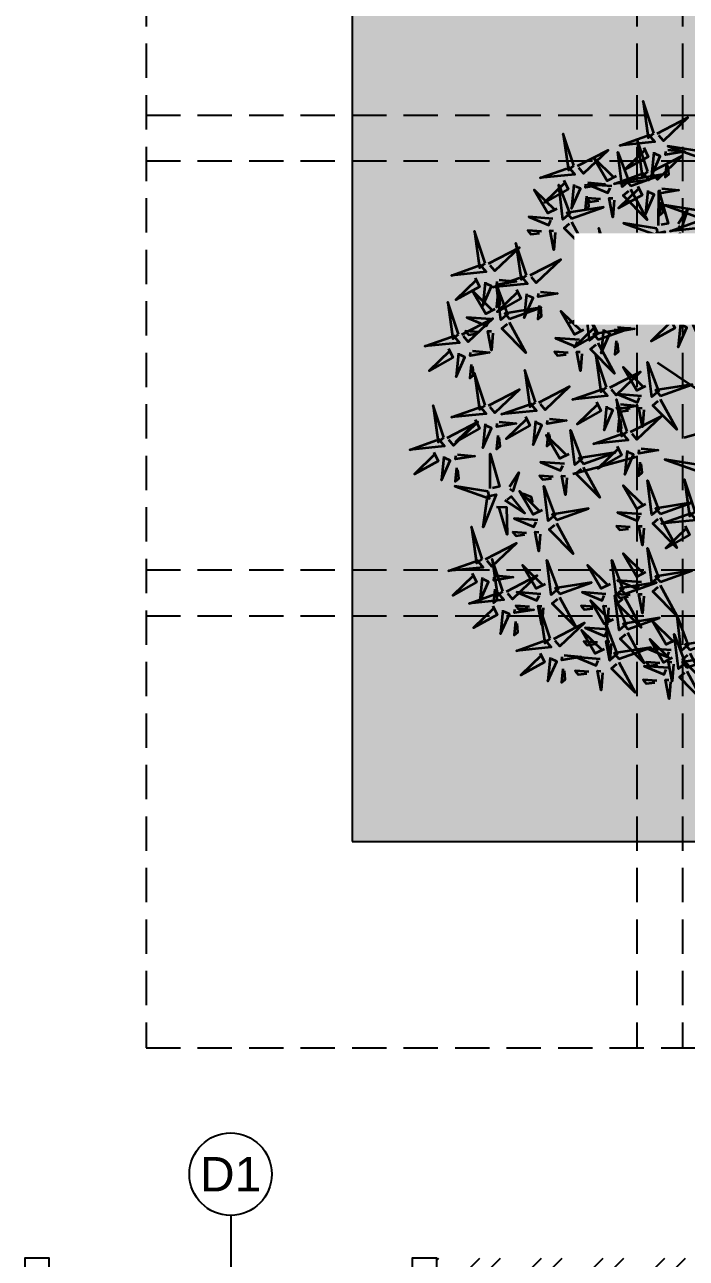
# Model space of a CAD drawing. Header units: millimetres. Extents: x -620 to 116137, y -21481 to 17762.
# Drawn here: x 3345 to 4790, y 4745 to 7439 of the extents above; entities that cross this region are included whole.
import ezdxf
from ezdxf.enums import TextEntityAlignment as Align

# ---------------------------------------------------------------- set-up
doc = ezdxf.new("R2010")
doc.units = ezdxf.units.MM
doc.header["$LTSCALE"] = 150
doc.linetypes.add('1625_East Villa$0$DASHED', pattern=[0.75, 0.5, -0.25])
for name, color, linetype in [('1625_East Villa$0$ad-Door', 11, 'Continuous'), ('1625_East Villa$0$ad-Elevation 10', 8, 'Continuous'), ('1625_East Villa$0$ad-Furniture', 8, 'Continuous'), ('1625_East Villa$0$ad-Text main', 7, 'Continuous'), ('1625_East Villa$0$ad-Text Main_Door&window Label', 7, 'Continuous'), ('1625_East Villa$0$ad-Wall', 240, 'Continuous'), ('1625_East Villa$0$ad-Wall hatch', 8, 'Continuous')]:
    doc.layers.add(name, color=color, linetype=linetype)
doc.layers.add('1625_East Villa$0$ad-Landscape', color=7, linetype='Continuous', lineweight=35, true_color=0x007f00)
doc.layers.add('1625_East Villa$0$ad-Landscape 2', color=7, linetype='Continuous', lineweight=35, true_color=0x264c00)
doc.styles.add('1625_East Villa$0$New Text Style', font='arial.ttf', dxfattribs={"height": 100})
doc.styles.add('1625_East Villa$0$Standard', font='calibril.ttf')

# ---------------------------------------------------------------- blocks, each defined once
blk = doc.blocks.new('1625_East Villa$0$bamboo')
at = {"layer": '1625_East Villa$0$ad-Landscape'}
for points in [[(-834.972834317945, 1007.791981179267), (-876.1540931989148, 987.1193507527969), (-939.2333419905044, 1094.813893469985), (-843.4492386425845, 1000.507340366954)], [(-854.3271684418141, 961.7215522723309), (-964.5914898058109, 969.990596363321), (-872.4807398281846, 931.4016970051489), (-862.8035727664537, 954.4369114590809)], [(-1165.971637510695, 756.5261511215976), (-1215.342076634523, 904.1352312741838), (-1191.809314719838, 735.2217560745776), (-1165.971637510695, 756.5261511215976)], [(-906.3863571230322, 902.2631337512285), (-969.39454075924, 906.9883018024302), (-954.8432575874031, 890.0564361494035), (-914.862761447177, 894.9784929361231)], [(-1150.248829635791, 755.0044042104892), (-1008.342256244738, 828.5552786495537), (-1121.807834412873, 720.5115564959124), (-1143.138580829342, 746.3811922827772)], [(-974.8342758482031, 701.9829654218629), (-1024.204714972031, 849.5920455735213), (-1000.671953057856, 680.6785703739151), (-974.8342758482031, 701.9829654218629)], [(-1190.307004455011, 750.9464330179635), (-1161.86600923349, 716.4535853043235), (-1322.098708512698, 700.2217005407474), (-1198.919563524425, 743.8449680032209)], [(-1212.039053386077, 689.5694721518121), (-1192.210617233999, 647.9751594224981), (-1301.169264610391, 587.1054681017995), (-1204.92880458149, 680.9462602241001)], [(-999.1696427934512, 696.4032473173029), (-970.7286475714936, 661.9103996027261), (-1130.961346850701, 645.67851483915), (-1007.782201862428, 689.3017823025584)], [(-1121.679036577203, 544.1744560645893), (-1162.860295456805, 523.5018256362528), (-1225.939544249777, 631.1963683543727), (-1130.15544089998, 536.8898152504116)], [(-1166.372940025263, 669.2795544704459), (-1176.88911187413, 559.2068158583716), (-1136.429634539381, 650.5113837011195), (-1159.262691219337, 660.6563425427339)], [(-1059.871615677577, 523.6987143727056), (-1093.777232973342, 494.5601511169261), (-1113.273697408353, 654.4284715447575), (-1067.147257263277, 532.1646471992171)], [(-1101.979398260359, 678.9172437656671), (-1023.365358885378, 671.308509200815), (-1112.094267594628, 656.0911018028892), (-1110.591957330704, 671.8157787481323)], [(-1020.901691724983, 635.026286452081), (-1001.073255572468, 593.4319737199694), (-1110.031902948394, 532.562282402072), (-1013.791442919028, 626.4030745215732)], [(-1288.845769839798, 429.2667120750993), (-1338.216208963626, 576.8757922258264), (-1314.68344704945, 407.9623170262239), (-1288.845769839798, 429.2667120750993)], [(-1107.988639317453, 616.0185359865445), (-1113.997880372655, 553.119828207422), (-1096.772762234294, 567.3227582396976), (-1100.878390511003, 607.3953240588344)], [(-975.2355783632665, 614.7363687707111), (-985.7517502107366, 504.6636301558465), (-945.2922728773847, 595.9681980013866), (-968.1253295573406, 606.1131568420678)], [(-910.842036598362, 624.3740580631456), (-832.2279972224205, 616.7653235020116), (-920.9569059321511, 601.5479161040894), (-919.454595668707, 617.2725930484048)], [(-1053.796736830816, 499.4822079073674), (-907.2252726955048, 551.8528743507377), (-1075.623661587015, 524.8800063841045), (-1053.796736830816, 499.4822079073674)], [(-916.8512776544958, 561.4753502858839), (-922.8605187111243, 498.5766425067595), (-905.6354005727626, 512.7795725399665), (-909.7410288499668, 552.8521383581683)], [(-1273.12296196539, 427.7449651630632), (-1131.216388574336, 501.2958396012), (-1244.681966742472, 393.2521174484864), (-1266.0127131599, 419.1217532334886)], [(-1141.03337070113, 498.1040271567217), (-1251.297692064167, 506.3730712467841), (-1159.18694208606, 467.7841718886048), (-1149.509775023878, 490.8193863434753)], [(-1054.997499568359, 483.7316342657468), (-978.5677303448028, 343.3546522548422), (-1088.903116864152, 454.59307101183), (-1063.473903893027, 476.4469934524986)], [(-1313.181136785512, 423.6869939705393), (-1284.740141563088, 389.1941462559626), (-1444.97284084183, 372.9622614914588), (-1321.79369585446, 416.5855289557949)], [(-1193.092559380893, 438.6456086356229), (-1256.100743018062, 443.370776686821), (-1241.549459847141, 426.4389110328666), (-1201.56896370367, 431.3609678233079)], [(-1130.08437574422, 433.9204405834935), (-1136.088189435657, 355.1675723837689), (-1153.112063239299, 443.5676654232666), (-1137.36001732992, 442.3863734109327)], [(-1334.913185716578, 362.3100331053174), (-1315.084749563102, 320.7157203732058), (-1424.043396939989, 259.8460290553085), (-1327.802936910623, 353.6868211748078)], [(-1289.247072355327, 342.0201154230199), (-1299.763244203292, 231.9473768109456), (-1259.303766868543, 323.2519446527622), (-1282.136823549372, 333.3969034943766)], [(-1224.853530590393, 351.6578047182411), (-1146.239491214481, 344.0490701552517), (-1234.968399923731, 328.8316627573258), (-1233.466089660302, 344.5563397016413)], [(-1230.862771646556, 288.759096938189), (-1236.872012702719, 225.860389159996), (-1219.646894564357, 240.0633191932029), (-1223.752522841562, 280.1358850104734)], [(-1165.971637510695, 102.0072730258144), (-1215.342076634523, 249.6163531774691), (-1191.809314719852, 80.70287797693163), (-1165.971637510695, 102.0072730258144)], [(-933.876178482984, 115.6431303611025), (-983.2466176073067, 263.2522105108965), (-959.7138556916907, 94.33873531222707), (-933.876178482984, 115.6431303611025)], [(-1150.248829635791, 100.4855261137709), (-1008.342256244738, 174.03640055098), (-1121.807834412873, 65.9926783992014), (-1143.138580829342, 91.86231418512762)], [(-1357.109158936859, -47.98658916446948), (-1406.479598062084, 99.6224909871853), (-1382.946836146526, -69.29098421241724), (-1357.109158936859, -47.98658916446948)], [(-1190.307004455011, 96.42755492218203), (-1161.86600923349, 61.9347072085402), (-1322.098708512698, 45.70282244216651), (-1198.919563524425, 89.32608990557492)], [(-958.2115454273153, 110.0634122556112), (-929.7705502058088, 75.57056454196572), (-1090.003249485017, 59.33867977746195), (-966.8241044976457, 102.9619472408704)], [(-1341.386351062451, -49.50833607651111), (-1199.479777671397, 24.04253836162388), (-1312.94535584093, -84.00118379108244), (-1334.276102257398, -58.13154800701523)], [(-1212.039053386077, 35.0505940541625), (-1192.210617233999, -6.543718674220145), (-1301.169264610391, -67.41340999584645), (-1204.928804581505, 26.42738212645418)], [(-1166.372940025263, 14.76067637372762), (-1176.88911187413, -95.31206223833942), (-1136.429634539381, -4.00749439559695), (-1159.262691219337, 6.137464446019294)], [(-1101.979398260359, 24.3983656689561), (-1023.365358885378, 16.78963110409677), (-1112.094267594628, 1.572223706170917), (-1110.591957330704, 17.29690065048635)], [(-979.9435943588614, 48.68645139038927), (-960.1151582072489, 7.092138659209013), (-1069.073805582681, -53.77755265962332), (-972.8333455543034, 40.06323946081102)], [(-934.2774809966504, 28.39653370809174), (-944.7936528469145, -81.67620490397894), (-904.334175511729, 9.628362938761711), (-927.1672321930237, 19.77332178037614)], [(-869.8839392335794, 38.03422300331476), (-791.2698998581618, 30.42548844125486), (-879.9988085674122, 15.20808104239404), (-878.4964983020909, 30.93275798670948)], [(-548.2290404313244, 43.31455825828562), (-554.2382814874873, -19.58414952083695), (-537.0131633476994, -5.381219488564966), (-541.1187916262716, 34.69134632964051)], [(-1381.444525883067, -53.56630726717049), (-1353.003530660149, -88.05915498174727), (-1513.236229938891, -104.291039746251), (-1390.057084952481, -60.66777228470528)], [(-1107.988639317453, -38.50034211017191), (-1113.997880372655, -101.399049890224), (-1096.772762234294, -87.19611985701704), (-1100.878390511003, -47.1235540397447)], [(-780.3620910877071, -123.9802793664858), (-821.5433499677747, -144.6529097938874), (-884.6225987598009, -36.95836707763374), (-788.8384954114445, -131.2649201797285)], [(-875.8931802902371, -24.8644847758078), (-881.9024213459052, -87.76319255400085), (-864.6773032066412, -73.56026252172524), (-868.7829314837873, -33.48769670445108)], [(-718.5546701894782, -144.4560210574418), (-752.4602874843113, -173.59458431229), (-771.9567519198172, -13.72626388631761), (-725.8303117742762, -135.990088231858)], [(-556.7106139063835, -87.67171589005375), (-536.8821777538105, -129.266028620299), (-645.8408251297369, -190.1357199400609), (-549.6003650999337, -96.29492781776207)], [(-1403.176574814133, -114.943268134255), (-1383.348138662055, -156.537580863569), (-1492.306786038447, -217.407272184264), (-1396.066326008644, -123.566480061967)], [(-1357.510461452388, -135.2331858156213), (-1368.02663330175, -245.3059244295546), (-1327.567155965604, -154.0013565849513), (-1350.40021264783, -143.8563977451995)], [(-1293.116919687454, -125.5954965222627), (-1214.502880312939, -133.2042310833913), (-1303.231789022189, -148.4216384822466), (-1301.729478757363, -132.6969615370035)], [(-1143.679134286911, -283.1814347328618), (-1143.023910996941, -123.3478419398889), (-1099.929574431822, -273.9823714550548), (-1132.741744323634, -280.8816689131781)], [(-799.7164252116345, -170.0507082752883), (-909.9807465751655, -161.7816641842928), (-817.8699965975247, -200.3705635406077), (-808.1928295353136, -177.3353490876034)], [(-712.4797913418006, -168.6725275246426), (-565.9083272069693, -116.3018610803374), (-734.3067160979554, -143.274729045108), (-712.4797913418006, -168.6725275246426)], [(-1299.126160744578, -188.4942043004557), (-1305.135401800711, -251.3929120795765), (-1287.910283661447, -237.1899820463714), (-1292.015911938623, -197.1174162281641)], [(-1053.883089821305, -275.7071864139252), (-1010.680763788958, -209.5889661265501), (-1038.351850342937, -295.2551770722457), (-1051.586165064014, -286.6310646524616)], [(-851.7756138923578, -229.5091267963835), (-914.7837975285656, -224.783958745189), (-900.2325143581256, -241.7158243963495), (-860.2520182156004, -236.7937676086985)], [(-788.7674302551895, -234.2342948466539), (-794.7712439466268, -312.9871630473062), (-811.7951177498035, -224.5870700078085), (-796.0430718408898, -225.7683620201424)], [(-713.6805540807254, -184.4231011644006), (-637.2507848548412, -324.8000831752943), (-747.5861713755585, -213.5616644192487), (-722.156958403968, -191.7077419785783)], [(-1152.319599494775, -296.4050787882879), (-1305.990292808012, -271.682643248696), (-1145.428825222887, -329.1767135020327), (-1152.319599494775, -296.4050787882879)], [(-841.4288025167771, -403.5364170707762), (-875.3344198125415, -432.674980326552), (-894.8308842475526, -272.806659899652), (-848.704444103394, -395.0704842451923)], [(-1158.663139943485, -320.5526010850408), (-1114.913580089342, -311.3535378081688), (-1174.849602712318, -460.8382032196932), (-1156.366215186194, -331.4764793217164)], [(-1075.210635926574, -337.225875064727), (-982.5704328794673, -397.5946619948336), (-1044.695390792549, -319.4026993671432), (-1064.273245962308, -334.9261092450433)], [(-903.2362234164029, -383.0606753798202), (-944.4174822959758, -403.7333058072218), (-1007.496731088962, -296.0387630891018), (-911.7126277391799, -390.3453161930629)], [(-1000.94583093698, -310.2036360902712), (-948.0085720531351, -344.7000857666098), (-952.6024215686775, -322.8523292886057), (-990.0084409741685, -307.9038702705875)], [(-1114.366346266121, -368.2726948168092), (-1068.319861655124, -369.9975097794086), (-1064.928469252773, -494.7597020361536), (-1103.428956303251, -365.9729289971256)], [(-835.3539236700162, -427.7529235370439), (-688.7824595347047, -375.3822570946031), (-857.1808484261564, -402.3551250603014), (-835.3539236700162, -427.7529235370439)], [(-922.5905575398356, -429.1311042867601), (-1032.854878903367, -420.8620601966977), (-940.7441289252602, -459.4509595548698), (-931.0669618630782, -436.4157451000028)], [(-836.5546864084608, -443.5034971786627), (-760.124917183537, -583.8804791886323), (-870.4603037032939, -472.6420604325831), (-845.0310907321691, -450.7881379909777)], [(-1179.624443140812, -607.0548719810286), (-1228.994882265106, -459.4457918293738), (-1205.462120349956, -628.3592670299113), (-1179.624443140812, -607.0548719810286)], [(-974.6497462200932, -488.5895228087902), (-1037.657929857261, -483.8643547566608), (-1023.106646686327, -500.7962204096839), (-983.1261505428556, -495.8741636229679)], [(-911.641562584322, -493.3146908599883), (-917.6453762747988, -572.0675590597057), (-934.6692500784702, -483.6674660211429), (-918.9172041686252, -484.8487580344063)], [(-1163.901635265909, -608.5766188939997), (-1021.995061874855, -535.0257444540002), (-1135.460640044388, -643.0694666076415), (-1156.791386460885, -617.1998308235743)], [(-1203.959810086511, -612.6345900837296), (-1175.518814863608, -647.1274377983063), (-1335.751514142816, -663.3593225637414), (-1212.57236915594, -619.7360551031306)], [(-1084.055602545821, -757.0487341722474), (-1133.426041669649, -609.4396540215239), (-1109.893279755488, -778.3531292201951), (-1084.055602545821, -757.0487341722474)], [(-827.7761566503905, -744.4317134534904), (-861.6817739442631, -773.5702767102011), (-881.1782383816317, -613.7019562842324), (-835.0517982365564, -735.9657806288415)], [(-527.4171487614221, -744.4317134534867), (-561.3227660562698, -773.5702767102011), (-580.8192304926633, -613.7019562842288), (-534.6927903476171, -735.9657806297728)], [(-425.392499729991, -669.4127048505434), (-466.5737586109608, -690.0853352779486), (-529.6530074034818, -582.3907925598287), (-433.8689040536701, -676.6973456637897)], [(-1225.691859017592, -674.0115509508141), (-1205.863422865485, -715.605863681063), (-1314.822070241891, -776.4755550008231), (-1218.581610212103, -682.6347628803887)], [(-889.583577549085, -723.9559717625343), (-930.7648364295892, -744.6286021908709), (-993.844085222081, -636.9340594718233), (-898.0599818727642, -731.2406125757843)], [(-589.2245696596801, -723.9559717625325), (-630.4058285406791, -744.6286021908672), (-693.4850773331418, -636.934059472751), (-597.7009739842906, -731.2406125757807)], [(-357.5101999840699, -714.1049530077689), (-210.9387358482927, -661.73428656533), (-379.3371247416071, -688.7071545291637), (-357.5101999840699, -714.1049530077689)], [(-1180.025745656327, -694.3014686331153), (-1190.541917504714, -804.374207247045), (-1150.082440169499, -713.0696394033694), (-1172.915496850852, -702.9246805636176)], [(-1115.632203891873, -684.6637793397495), (-1037.018164515961, -692.2725139008799), (-1125.747073225211, -707.489921299737), (-1124.24476295989, -691.7652443544903)], [(-1068.332794670918, -758.5704810842835), (-926.4262212798785, -685.019606645219), (-1039.891799448029, -793.063328797929), (-1061.222545865923, -767.1936930129268)], [(-821.7012778040953, -768.6482199216225), (-675.1298136669211, -716.2775534782522), (-843.5282025602355, -743.2504214411565), (-821.7012778040953, -768.6482199216225)], [(-444.7468338538602, -715.4831337574797), (-555.0111552188173, -707.2140896674209), (-462.9004052397504, -745.8029890246617), (-453.2232381766662, -722.7677745707297)], [(-521.342269915127, -768.6482199216189), (-374.7708057789132, -716.2775534782486), (-543.1691946713254, -743.2504214411529), (-521.342269915127, -768.6482199216189)], [(-358.7109627230093, -729.8555266493895), (-282.281193498522, -870.2325086593592), (-392.6165800178424, -758.994089902375), (-367.1873670471541, -737.1401674617046)], [(-1108.390969491535, -762.6284522768074), (-1079.949974268646, -797.1212999913841), (-1240.182673548319, -813.3531847549602), (-1117.003528560483, -769.7299172924795)], [(-1121.641444948036, -747.5624871170148), (-1127.650686003733, -810.4611948952079), (-1110.425567864411, -796.25826486386), (-1114.531196142081, -756.1856990456581)], [(-908.9379116729542, -770.0264006694779), (-1019.202233037446, -761.7573565784842), (-927.0914830593392, -800.3462559366599), (-917.4143159957603, -777.3110414827206)], [(-822.9020405416377, -784.3987935623118), (-746.4722713171213, -924.7757755722814), (-856.8076578364708, -813.5373568143659), (-831.3784448657825, -791.6834343746268)], [(-608.578903784015, -770.0264006704056), (-718.8432251480117, -761.7573565784842), (-626.7324751699052, -800.3462559366544), (-617.055308108218, -777.3110414827206)], [(-513.7645028955012, -908.0614329772015), (-547.670120189432, -937.1999962329828), (-567.1665846258402, -777.3316758051478), (-521.0401444807358, -899.5955001497605)], [(-496.8060225345835, -774.9415522785821), (-559.8142061708495, -770.2163842273803), (-545.2629230003513, -787.1482498794758), (-505.2824268587865, -782.2261930936893)], [(-522.5430326522037, -784.39879356231), (-446.1132634281821, -924.7757755722796), (-556.448649947517, -813.5373568143659), (-531.0194369768724, -791.6834343746232)], [(-433.7978388988122, -779.6667203297802), (-439.8016525897838, -858.4195885304325), (-456.8255263934552, -770.0194954909348), (-441.0734804836102, -771.2007875051295)], [(-1130.123018422601, -824.0054131420293), (-1110.294582270522, -865.5997258732095), (-1219.253229646012, -926.4694171929696), (-1123.012769616646, -832.6286250716075)], [(-1084.456905060884, -844.2953308233991), (-1094.973076908354, -954.3680694373288), (-1054.513599575002, -863.0635015936532), (-1077.346656255395, -852.9185427529701)], [(-1020.063363296416, -834.6576415309682), (-941.4493239200383, -842.2663760920987), (-1030.178232629783, -857.4837834900245), (-1028.67592236583, -841.7591065457054)], [(-960.9971003532119, -829.484819190573), (-1024.005283989478, -824.7596511393749), (-1009.45400081898, -841.691516792398), (-969.4735046778806, -836.769460005682)], [(-897.9889167174406, -834.2099872436374), (-903.9927304088778, -912.9628554442897), (-921.0166042120836, -824.5627624029294), (-905.264558302224, -825.7440544180554)], [(-865.612789385923, -975.2217206079513), (-914.9832285093144, -827.6126404553615), (-891.4504665946588, -996.526115655899), (-865.612789385923, -975.2217206079513)], [(-660.6380924643017, -829.4848191905749), (-723.6462761010043, -824.7596511393749), (-709.0949929296039, -841.691516792398), (-669.1144967879809, -836.769460005682)], [(-575.5719237932644, -887.5856912862455), (-616.7531826742925, -908.2583217136525), (-679.8324314649217, -800.5637789955363), (-584.0483281174675, -894.8703320994937)], [(-597.6299088285305, -834.2099872436338), (-603.6337225199677, -912.9628554442861), (-620.6575963231735, -824.5627624029257), (-604.9055504132702, -825.7440544180536)], [(-1026.072604352114, -897.5563493082263), (-1032.081845408742, -960.4550570873507), (-1014.856727270395, -946.2521270541438), (-1018.962355547585, -906.1795612368696)], [(-849.8899815105542, -976.7434675209224), (-707.9834081199806, -903.192593080923), (-821.448986288131, -1011.236315234564), (-842.7797327050648, -985.366679450497)], [(-507.6896240478382, -932.2779394434729), (-361.1181599120318, -879.9072729991713), (-529.5165488039784, -906.8801409658008), (-507.6896240478382, -932.2779394434729)], [(-288.8657215354033, -983.0363677767982), (-330.0469804140739, -1003.708998204205), (-393.1262292084284, -896.014455487013), (-297.3421258586459, -990.3210085891151)], [(-227.0583006366796, -1003.512109467756), (-260.9639179310761, -1032.650672721673), (-280.4603823670186, -872.7823522957005), (-234.3339422209829, -995.0461766412445)], [(-616.530021158047, -1023.943777353499), (-657.7112800385512, -1044.616407782767), (-720.7905288301408, -936.9218650637195), (-625.0064254817262, -1031.228418167677)], [(-594.9262579176575, -933.6561201931872), (-705.1905792811885, -925.3870761021972), (-613.0798293035477, -963.9759754603674), (-603.4026622409001, -940.9407610064336)], [(-554.7226002598181, -1044.419519045383), (-588.6282175546512, -1073.558082299303), (-608.1246819900989, -913.6897618751937), (-561.9982418450527, -1035.953586220736)], [(-508.8903867867484, -948.0285130850934), (-432.4606175608642, -1088.405495095063), (-542.7960040806793, -977.1670763380789), (-517.3667911104858, -955.3131538974085)], [(-240.7109465030662, -1085.326928623948), (-274.6165637988306, -1114.465491877865), (-294.1130282338418, -954.5971714528223), (-247.986588088781, -1076.860995797437)], [(-889.9481563302543, -980.8014387115836), (-861.5071611078456, -1015.294286426157), (-1021.739860387956, -1031.526171189729), (-898.5607153996825, -987.9029037272558)], [(-646.9854465983808, -993.114538714286), (-709.993630234123, -988.3893706621602), (-695.4423470641486, -1005.321236317046), (-655.46185092206, -1000.399179528464)], [(-583.9772629612125, -997.8397067654842), (-589.9810766526498, -1076.592574965201), (-607.0049504558265, -988.1924819266387), (-591.2529045464471, -989.3737739389726)], [(-548.6477214125625, -1068.636025512586), (-402.076257277251, -1016.265359069217), (-570.4746461678005, -1043.238227033049), (-548.6477214125625, -1068.636025512586)], [(-308.2200556593016, -1029.106796684671), (-418.4843770237349, -1020.837752592746), (-326.3736270447262, -1059.426651950922), (-316.6964599825442, -1036.391437496985)], [(-302.5183674022264, -1064.851186933924), (-343.6996262818575, -1085.523817360398), (-406.7788750747859, -977.8292746432053), (-310.9947717259492, -1072.135827746239)], [(-220.9834217894822, -1027.728615934026), (-74.41195765417069, -975.3579494897258), (-242.8103465465829, -1002.330817454491), (-220.9834217894822, -1027.728615934026)], [(-911.680205262237, -1042.178399577733), (-891.8517691097222, -1083.772712308913), (-1000.810416485619, -1144.642403627746), (-904.5699564558454, -1050.801611508239)], [(-866.0140919000696, -1062.468317260031), (-876.5302637475543, -1172.541055873968), (-836.070786414668, -1081.236488028426), (-858.9038430945948, -1071.09152919054)], [(-801.6205501356162, -1052.830627967604), (-723.0065107592236, -1060.439362527803), (-811.7354194693908, -1075.656769925728), (-810.2331092050299, -1059.932092981409)], [(-635.8843552819162, -1070.01420626137), (-746.148676644516, -1061.745162171308), (-654.0379266678065, -1100.334061527619), (-644.3607596056536, -1077.298847075548)], [(-234.6360676558688, -1109.543435090218), (-88.0646035214886, -1057.172768646848), (-256.4629924129695, -1084.145636610683), (-234.6360676558688, -1109.543435090218)], [(-222.1841845274903, -1043.479189573782), (-145.7544153034687, -1183.856171586547), (-256.0898018218577, -1072.617752829563), (-230.6605888521299, -1050.763830388893)], [(-807.6297911908187, -1115.72933574393), (-813.6390322479419, -1178.628043523055), (-796.4139141095802, -1164.425113490783), (-800.5195423867262, -1124.352547672574)], [(-687.9435439621739, -1129.472624781542), (-750.9517275984399, -1124.747456731275), (-736.4004444279708, -1141.679322383367), (-696.4199482858821, -1136.757265596651)], [(-624.9353603254713, -1134.197792834595), (-630.9391740169085, -1212.950661035247), (-647.9630478196486, -1124.550567994822), (-632.2110019102693, -1125.731860009018)], [(-549.8484841505851, -1084.386599153277), (-473.4187149251811, -1224.763581163246), (-583.7541014454328, -1113.525162405331), (-558.324888474308, -1091.671239965588)], [(-321.8727015261393, -1110.921615840862), (-432.1370228901505, -1102.652571748938), (-340.0262729115493, -1141.241471108046), (-330.3491058493819, -1118.206256653175)], [(-360.2792443395592, -1088.565215204835), (-423.2874279767275, -1083.840047154572), (-408.7361448053271, -1100.771912805732), (-368.7556486637041, -1095.849856018085)], [(-297.2710607032932, -1093.290383256037), (-303.2748743947304, -1172.043251456689), (-320.2987481979362, -1083.643158418123), (-304.5467022885277, -1084.824450429525)], [(-235.8368303938478, -1125.294008729972), (-159.4070611698262, -1265.670990743671), (-269.7424476896413, -1154.432571985755), (-244.3132347180508, -1132.578649546016)], [(-373.9318902063824, -1170.380034361029), (-436.9400738435506, -1165.654866310764), (-422.3887906717137, -1182.586731961925), (-382.408294529625, -1177.664675174277)], [(-310.9237065697089, -1175.105202412229), (-316.9275202597491, -1253.858070612881), (-333.9513940648176, -1165.457977575246), (-318.1993481558748, -1166.639269586649)]]:
    blk.add_lwpolyline(points, dxfattribs=at)
at = {"layer": '1625_East Villa$0$ad-Landscape 2'}
for p, q in [((-12.39704014593735, 39.52829828858739), (-247.1047330726578, 564.1775304768271)), ((-23.57359695012565, 61.85379753169036), (-370.0468579418666, 296.2715395726336)), ((-57.1032673692971, 6.040049425329926), (-247.1047330726578, -49.77369867916605)), ((-470.6358691970818, -139.0756956487858), (-761.2263461598195, -217.2149429963902))]:
    blk.add_line(p, q, dxfattribs=at)
for points in [[(-387.7690657004423, 1356.501843518581), (-437.1395048233389, 1504.110923671169), (-413.6067429091636, 1335.197448471565), (-387.7690657004423, 1356.501843518581)], [(-372.0462578251027, 1354.980096606543), (-230.1396844340488, 1428.530971046541), (-343.6052626021847, 1320.487248891968), (-364.9360090191185, 1346.356884676035)], [(-756.3914626883052, 1206.507900116037), (-805.7619018116675, 1354.11698026862), (-782.229139897041, 1185.20350506809), (-756.3914626883052, 1206.507900116037)], [(-412.1044326447591, 1350.922125415884), (-383.6634374228015, 1316.429277701309), (-543.896136702504, 1300.197392937733), (-420.7169917141728, 1343.820660399277)], [(-415.074517197907, 1179.236347872768), (-464.4449563217349, 1326.845428024426), (-440.9121944056824, 1157.93195282482), (-415.074517197907, 1179.236347872768)], [(-740.6686548129364, 1204.986153203994), (-598.7620814223483, 1278.537027641205), (-712.2276595905132, 1170.493305489425), (-733.558406007447, 1196.362941275351)], [(-500.1118570286781, 1137.310182889927), (-534.0174743235111, 1108.171619636943), (-553.5139387585223, 1268.039940061051), (-507.3874986134178, 1145.776115715511)], [(-433.836481575825, 1289.545164548799), (-414.0080454233103, 1247.950851818552), (-522.9666927997023, 1187.081160498787), (-426.7262327708158, 1280.921952619221)], [(-388.1703682150401, 1269.255246867429), (-398.6865400629758, 1159.1825082535), (-358.2270627291582, 1250.487076098103), (-381.060119409085, 1260.632034938786)], [(-323.7768264492042, 1278.892936160795), (-245.1627870741941, 1271.284201599665), (-333.891695783459, 1256.066794200804), (-332.3893855200149, 1271.791471146051)], [(-169.3268603896431, 1271.713154629811), (-322.9975537033461, 1296.435590168465), (-162.4360861177556, 1238.94151991513), (-169.3268603896431, 1271.713154629811)], [(-780.726829632622, 1200.928182013333), (-752.2858344106935, 1166.43533429783), (-912.5185336903378, 1150.203449534254), (-789.3393887020502, 1193.826716995798)], [(-561.9192779264267, 1157.785924581818), (-603.1005368069746, 1137.113294153482), (-666.179785599903, 1244.807836873457), (-570.3956822510518, 1150.50128376764)], [(-399.3517093225091, 1177.714600959796), (-257.4451359319501, 1251.265475397933), (-370.9107141005807, 1143.221753245227), (-392.2414605165541, 1169.091389031153)], [(-329.7860675062693, 1215.99422838353), (-335.7953085629269, 1153.095520603476), (-318.5701904240705, 1167.298450636685), (-322.6758187012747, 1207.371016454887)], [(-802.4588785641827, 1139.551221146248), (-782.6304424116097, 1097.956908416003), (-891.5890897880017, 1037.087217096243), (-795.3486297582276, 1130.92800921854)], [(-439.4098841417435, 1173.656629769135), (-410.9688889202371, 1139.163782054564), (-571.2015881994448, 1122.931897290055), (-448.022443212074, 1166.5551647516)], [(-494.0369781809859, 1113.093676422726), (-347.4655140461109, 1165.464342866097), (-515.8639029380574, 1138.491474903192), (-494.0369781809859, 1113.093676422726)], [(-773.1654134192213, 987.3162394892424), (-807.0710307145491, 958.1776762325353), (-826.5674951509573, 1118.045996658508), (-780.4410550058528, 995.782172313895)], [(-756.7927652019716, 1119.261303463951), (-767.3089370499365, 1009.188564850949), (-726.8494597170502, 1100.493132694624), (-749.6825163969479, 1110.638091535307)], [(-692.3992234379984, 1128.898992760107), (-613.7851840629883, 1121.290258196188), (-702.5140927722387, 1106.072850799188), (-701.0117825074121, 1121.797527743503)], [(-581.2736120512418, 1111.71549567581), (-691.5379334152385, 1119.984539764937), (-599.4271834366664, 1081.395640407693), (-589.7500163744844, 1104.430854859769)], [(-461.1419330732897, 1112.279668901121), (-441.3134969207167, 1070.685356171805), (-550.2721442980401, 1009.815664852042), (-454.0316842673346, 1103.656456973407)], [(-495.2377409199253, 1097.34310278297), (-418.8079716949433, 956.9661207730005), (-529.1433582147583, 1068.204539529987), (-503.7141452431679, 1090.058461970657)], [(-415.4758197120391, 1091.989751219753), (-425.9919915608771, 981.917012607686), (-385.5325142261281, 1073.221580449497), (-408.3655709069862, 1083.36653929111)], [(-365.4765624771826, 930.4057261822782), (-364.8213391862519, 1090.239318975255), (-321.727002622094, 939.6047894591502), (-354.5391725129448, 932.7054920019618)], [(-351.0822779480077, 1101.627440515909), (-272.4682385725901, 1094.018705951985), (-361.19714728088, 1078.801298553131), (-359.6948370174214, 1094.525975499309)], [(-698.4084644932009, 1066.000284980051), (-704.4177055512264, 1003.101577201858), (-687.1925874119624, 1017.304507234134), (-691.2982156895741, 1057.377073050477)], [(-633.3328007314994, 1052.257077152844), (-696.340984368202, 1056.982245205905), (-681.7897011972673, 1040.05037955288), (-641.809205054742, 1044.972436339602)], [(-570.3246170943312, 1047.531909100715), (-576.3284307857684, 968.7790409000627), (-593.3523045889742, 1057.179133941427), (-577.6002586805262, 1055.997841929091)], [(-357.0915190041706, 1038.728732735854), (-363.1007600608282, 975.8300249576641), (-345.8756419210404, 990.0329549899361), (-349.9812701982155, 1030.105520806279)], [(-767.0905345734209, 963.0997330211103), (-620.5190704376437, 1015.470399464484), (-788.9174593286589, 988.497531500645), (-767.0905345734209, 963.0997330211103)], [(-182.9795062560297, 998.9969012811816), (-336.650199570664, 1023.71933682077), (-176.0887319845788, 966.2252665665073), (-182.9795062560297, 998.9969012811816)], [(-275.6805180106167, 937.8799744993503), (-232.4781919778034, 1003.998194787655), (-260.149278532248, 918.3319838419593), (-273.3835932537622, 926.9560962626747)], [(-768.2912973113998, 947.349159380421), (-691.8615280859813, 806.9721773704514), (-802.1969146062329, 918.2105961274356), (-776.7677016351081, 940.064518568106)], [(-592.5592329944484, 770.1620084559581), (-641.9296721182764, 917.7710886094792), (-618.3969102031406, 748.8576134089453), (-592.5592329944484, 770.1620084559581)], [(-374.1170276840858, 917.1820821259207), (-527.7877209964208, 941.904517665509), (-367.2262534126348, 884.4104474112428), (-374.1170276840858, 917.1820821259207)], [(-180.0089736171067, 955.4836433324999), (-151.5679783946835, 920.9907956188581), (-311.8006776743277, 904.7589108543507), (-188.6215326865204, 948.3821783158965)], [(-843.3781734863296, 897.537965699099), (-849.3819871777669, 818.7850974984467), (-866.4058609809435, 907.1851905388758), (-850.6538150715642, 906.0038985246829)], [(-380.4605681327812, 893.0345598291642), (-336.7110082786239, 902.2336231060362), (-396.6470309020951, 752.7489576954431), (-378.1636433755048, 882.1106815924904)], [(-297.0080641158856, 876.3612858504112), (-204.3678610697389, 815.9924989203028), (-266.4928189818602, 894.1844615470654), (-286.0706741521135, 878.6610516700948)], [(-201.7410225486092, 894.1066824654154), (-181.9125863960944, 852.5123697370345), (-290.871233772923, 791.64267841541), (-194.6307737436146, 885.4834705386365)], [(-576.8364251190796, 768.6402615439183), (-434.9298517284624, 842.1911359839196), (-548.395429897093, 734.1474138293452), (-569.7261763130955, 760.0170496134124)], [(-336.1637744549371, 845.3144660955331), (-290.1172898444347, 843.5896511366627), (-286.7258974425204, 718.8274588771219), (-325.2263844925619, 847.6142319170795)], [(-959.1114679737948, 700.4612185088954), (-817.204894582741, 774.0120929488912), (-930.6704727499746, 665.9683707952499), (-952.0012191683054, 691.8380065793172)], [(-616.8945999382995, 764.5822903532589), (-588.4536047167785, 730.089442638684), (-748.6863039959862, 713.8575578751042), (-625.5071590086154, 757.4808253366537)], [(-261.5604298016697, 680.5325421309135), (-302.7416886826977, 659.8599117044414), (-365.8209374742291, 767.5544544206969), (-270.0368341258727, 673.2479013186003)], [(-199.7530089030042, 660.0568004399593), (-233.6586261987395, 630.918237186972), (-253.1550906342454, 790.786557612013), (-207.028650489141, 668.5227332664708)], [(-638.626648869802, 703.2053294861726), (-618.7982127172872, 661.6110167559273), (-727.7568600945815, 600.7413254361636), (-631.5164000647928, 694.5821175566016)], [(-619.8646844913892, 538.3532458981535), (-669.2351236147515, 685.962326050736), (-645.7023617000959, 517.0488508502058), (-619.8646844913892, 538.3532458981535)], [(-528.5669937445637, 692.5531010981686), (-449.9529543691315, 684.9443665361105), (-538.6818630783528, 669.7269591381846), (-537.1795528144576, 685.4516360834277)], [(-264.8950931359723, 565.6248793536834), (-314.2655322598002, 713.2339595053418), (-290.7327703442425, 544.3204843048043), (-264.8950931359723, 565.6248793536834)], [(-592.9605355085514, 682.9154118048064), (-603.4767073574185, 572.842673190873), (-563.0172300226695, 664.14724103548), (-585.8502867026255, 674.2921998752317)], [(-534.5762348007411, 629.6543933218381), (-540.5854758573696, 566.7556855417824), (-523.3603577175818, 580.9586155740581), (-527.4659859942913, 621.0311813922672)], [(-280.9147639260627, 634.4621132230423), (-391.179085289099, 642.7311573159022), (-299.068335311953, 604.1422579567916), (-289.3911682497419, 627.1774724107272)], [(-249.1722852606035, 564.1031324407122), (-107.2657118695497, 637.6540068816448), (-220.731290038646, 529.6102847261391), (-242.0620364546776, 555.4799205120707)], [(-604.1418766164861, 536.8314989861137), (-462.2353032249666, 610.3823734261168), (-575.7008813945577, 502.3386512715406), (-597.0316278105311, 528.2082870556078)], [(-332.9739526067569, 575.0036947038061), (-395.9821362425282, 579.7288627531416), (-381.4308530725539, 562.7969971029142), (-341.4503569304652, 567.7190538896284)], [(-269.9657689695887, 570.2785266516767), (-275.9695826610259, 491.5256584519575), (-292.9934564642317, 579.9257514905221), (-277.2414105548523, 578.7444594781882)], [(-712.0987019887834, 448.7237795740366), (-753.279960868851, 428.0511491466314), (-816.3592096608772, 535.7456918628923), (-720.5751063124917, 441.4391387607939)], [(-644.2000514357351, 532.7735277954562), (-615.7590562133119, 498.2806800808794), (-775.9917554929852, 482.0487953172997), (-652.8126105056144, 525.6720627779196)], [(-650.2912810905545, 428.2480378821565), (-684.1968983853876, 399.1094746282324), (-703.6933628208644, 558.9777950542048), (-657.566922675338, 436.7139707086608)], [(-289.2304600798234, 560.0451612491197), (-260.7894648578949, 525.5523135345466), (-421.0221641370881, 509.3204287709705), (-297.8430191501975, 552.9436962343789)], [(-665.9321003672667, 471.396566928368), (-646.1036642146937, 429.802254199054), (-755.0623115920171, 368.932562878359), (-658.8218515627086, 462.7733550006524)], [(-644.2164022419602, 404.0315314158834), (-497.6449381080456, 456.4021978601886), (-666.0433269990608, 429.4293298963457), (-644.2164022419602, 404.0315314158834)], [(-555.8724452419847, 460.744338540364), (-477.258405866567, 453.1356039783041), (-565.9873145758174, 437.91819658038), (-564.4850043113984, 453.6428735256231)], [(-310.9625090113841, 498.6682003848291), (-291.1340728588111, 457.0738876536525), (-400.0927202361636, 396.2041963348202), (-303.8522602067969, 490.0449884552545)], [(-265.2963956501044, 478.3782827006689), (-275.8125674994371, 368.3055440895296), (-235.3530901637569, 459.6101119304112), (-258.1861468441493, 469.755070772957)], [(-731.4530361131765, 402.6533506652358), (-841.7173574762128, 410.9223947552964), (-749.6066074986011, 372.333495400846), (-739.9294404368557, 395.3687098538503)], [(-620.2659870060161, 451.1066492460704), (-630.7821588553197, 341.0339106330703), (-590.3226815196685, 432.3384784776754), (-613.1557382009632, 442.4834373174272)], [(-783.5122247934341, 343.1949321441352), (-846.5204084292054, 347.9201001962647), (-831.969125259202, 330.9882345451042), (-791.9886291166767, 335.9102913318202)], [(-720.5040411562659, 338.4697640938684), (-726.5078548477031, 259.7168958941475), (-743.5317286509089, 348.1169889327139), (-727.7796827424027, 346.9356969194523)], [(-645.4171649818018, 388.2809577761291), (-568.9873957563832, 247.9039757642931), (-679.3227822766348, 359.1423945212773), (-653.8935693050444, 380.9963169619496)], [(-561.8816862986423, 397.8456307631022), (-567.8909273543104, 334.9469229839779), (-550.6658092145808, 349.1498530162535), (-554.7714374921925, 389.2224188325981)], [(-606.212038624566, 183.8221733933387), (-655.582477748394, 331.4312535468507), (-632.0497158332437, 162.5177783463187), (-606.212038624566, 183.8221733933387)], [(-363.5850788317621, 169.1676418688203), (-397.4906961256347, 140.0290786121077), (-416.9871605625231, 299.8973990399427), (-370.8607204178988, 177.6335746943987)], [(-590.4892307491973, 182.3004264812953), (-448.5826573586091, 255.8513009212948), (-562.0482355276763, 147.8075787667258), (-583.3789819446101, 173.677214550793)], [(-425.392499729991, 189.6433835588432), (-466.5737586109608, 168.9707531314398), (-529.6530074034818, 276.6652958495597), (-433.8689040536701, 182.3587427455968)], [(-918.1533706076152, 114.1213834490645), (-776.2467972170416, 187.6722578871995), (-889.7123753861524, 79.62853573448956), (-911.0431218021258, 105.4981715194917)], [(-630.5474055688828, 178.2424552906341), (-602.1064103468962, 143.7496075760628), (-762.3391096265841, 127.5177228124849), (-639.1599646392278, 171.1409902740343)], [(-357.5101999840699, 144.9511354016176), (-210.9387358482927, 197.3218018459193), (-379.3371247416071, 170.3489338792897), (-357.5101999840699, 144.9511354016176)], [(-652.2794545013458, 116.8654944235495), (-632.4510183487728, 75.2711816942392), (-741.4096657242626, 14.40149037353694), (-645.1692056953907, 108.2422824949062)], [(-510.6431980296038, -20.71503692026454), (-560.0136371534318, 126.8940432323179), (-536.4808752387762, -42.0194319682123), (-510.6431980296038, -20.71503692026454)], [(-444.7468338538602, 143.5729546519033), (-555.0111552188173, 151.8419987419657), (-462.9004052397504, 113.2530993847213), (-453.2232381766662, 136.2883138386587)], [(-358.7109627230093, 129.2005617599989), (-282.281193498522, -11.17642024997076), (-392.6165800178424, 100.0619985070134), (-367.1873670471541, 121.9159209476857)], [(-606.6133411400951, 96.57557674125201), (-617.1295129880018, -13.49716187175), (-576.6700356532529, 77.80740597286058), (-599.5030923341401, 87.9523648116774)], [(-496.8060225345835, 84.1145361308063), (-559.8142061708495, 88.8397041820026), (-545.2629230003513, 71.90783852804816), (-505.2824268587865, 76.82989531663043)], [(-542.2197993751615, 106.2132660355455), (-463.6057599992491, 98.6045314734838), (-552.3346687084704, 83.38712407648927), (-550.8323584436148, 99.11180102080834)], [(-433.7978388988122, 79.38936807960636), (-439.8016525897838, 0.636499878955874), (-456.8255263929896, 89.03659291845361), (-441.0734804836102, 87.8553009051866)], [(-494.920390154206, -22.23678383230799), (-353.0138167640835, 51.31409060769147), (-466.4793949313171, -56.72963154781246), (-487.8101413496479, -30.8599957628121)], [(-534.9785649748228, -26.29475502296918), (-506.5375697519339, -60.78760273754233), (-666.7702690321021, -77.01948750298106), (-543.5911240437708, -33.39622004050398)], [(-511.0445005441725, -107.9616335714163), (-521.5606723921373, -218.0343721853533), (-481.1011950587854, -126.7298043407463), (-503.9342517386831, -116.5848455019259)], [(-446.6509587797045, -98.32394427898907), (-368.0369194033265, -105.9326788401177), (-456.7658281135373, -121.1500862380453), (-455.2635178491182, -105.4254092927986)], [(-452.6601998354017, -161.2226520553158), (-458.6694408920303, -224.1213598344439), (-441.4443227536831, -209.9184298021682), (-445.5499510308728, -169.8458639858254)], [(-182.9795062560443, -173.6827688421999), (-336.650199570664, -148.9603333035448), (-176.0887319845788, -206.4544035578092), (-182.9795062560443, -173.6827688421999)], [(-425.392499729991, -355.7890419233536), (-466.5737586109608, -376.4616723516883), (-529.6530074034818, -268.7671296345034), (-433.8689040536701, -363.0736827393957)], [(-363.5850788317621, -376.2647836171054), (-397.4906961256347, -405.4033468700909), (-416.9871605625376, -245.5350264441186), (-370.8607204178988, -367.7988507896625)], [(-196.6317040370486, -388.8818855453246), (-246.0021431608766, -241.2728053936698), (-222.4693812443875, -410.1862805932724), (-196.6317040370486, -388.8818855453246)], [(-444.7468338538602, -401.8594708312266), (-555.0111552188173, -393.5904267430233), (-462.9004052397504, -432.1793260984086), (-453.2232381766662, -409.1441116454043)], [(-357.5101999840699, -400.4812900824436), (-210.9387358482927, -348.1106236390715), (-379.3371247416071, -375.0834916029089), (-357.5101999840699, -400.4812900824436)], [(-220.9670709808997, -394.461603648957), (-192.5260757594369, -428.9544513635301), (-352.7587750381499, -445.1863361280375), (-229.5796300512739, -401.5630686646291)], [(-358.7109627230093, -416.2318637231292), (-282.281193498522, -556.6088457331007), (-392.6165800178424, -445.3704269761183), (-367.1873670471541, -423.5165045354479)], [(-496.8060225345835, -461.3178893541844), (-559.8142061708495, -456.5927213011273), (-545.2629230003513, -473.5245869541504), (-505.2824268587865, -468.6025301665013)], [(-433.7978388983465, -466.0430574044549), (-439.8016525897838, -544.7959256051072), (-456.8255263929896, -456.3958325646745), (-441.0734804836102, -457.5771245779433)], [(-242.6991199124313, -455.8385645151102), (-222.8706837599166, -497.4328772462868), (-331.8293311372399, -558.3025685651191), (-235.5888711078733, -464.4617764456143)], [(-363.5850788317621, -689.8884465405681), (-397.4906961256347, -719.0270097972789), (-416.9871605625376, -559.1586893703752), (-370.8607204178988, -681.4225137149879)]]:
    blk.add_lwpolyline(points, dxfattribs=at)
blk = doc.blocks.new('1625_East Villa$0$zw$DAD3')
at = {"transparency": 33554610}
h = blk.add_hatch(dxfattribs=at)
h.set_pattern_fill('DOTS', color=35, scale=20, angle=359.9999999999999)
h.set_pattern_definition([(359.9999999999999, (-800139.5178755333, 271344.3968787026), (15.875, 31.75), [0, -31.75])])
h.paths.add_polyline_path([(450.0000000000036, -2529.999999999884), (2915.000000000004, -2529.999999999884), (2915, -449.9999999998836), (450, -450.0000000000009)])
at = {"layer": '1625_East Villa$0$ad-Elevation 10', "linetype": '1625_East Villa$0$DASHED'}
blk.add_lwpolyline([(3.637978807091713e-12, -2979.999999999884), (3365.000000000004, -2979.999999999884), (3365, 1.155058271251619e-10), (0, 0)], close=True, dxfattribs=at)
for points in [[(1071.666666666744, 0), (1071.666666666748, -2979.999999999884)], [(1171.666666666744, 9.094947017729282e-13), (1171.666666666748, -2979.999999999884)], [(3.637978807091713e-12, -943.3333333332557), (3365.000000000004, -943.3333333332557)], [(3.637978807091713e-12, -1043.333333333256), (3365.000000000004, -1043.333333333256)], [(4.092726157978177e-12, -1936.666666666628), (3365.000000000004, -1936.666666666628)], [(3.637978807091713e-12, -2036.666666666628), (3365.000000000004, -2036.666666666628)]]:
    blk.add_lwpolyline(points, dxfattribs=at)
at = {"layer": '1625_East Villa$0$ad-Elevation 10'}
blk.add_lwpolyline([(450.0000000000036, -2529.999999999884), (2915.000000000004, -2529.999999999884), (2915, -449.9999999998836), (450, -450.0000000000009)], close=True, dxfattribs=at)
at = {"layer": '1625_East Villa$0$ad-Landscape', "linetype": 'Continuous', "xscale": 0.473259546584505, "yscale": 0.473259546584505, "zscale": 0.473259546584505, "rotation": 359.9999999999999}
blk.add_blockref('1625_East Villa$0$bamboo', (1292.602011355109, -1624.940132098272), dxfattribs=at)
at = {"layer": '1625_East Villa$0$ad-Text main', "insert": (1759.102161246821, -1302.068109833519), "char_height": 100, "width": 1547.842466457078, "attachment_point": 5, "style": '1625_East Villa$0$Standard', "bg_fill": 2}
blk.add_mtext("13'-9'' x 12'-10''", dxfattribs=at)
blk = doc.blocks.new('1625_East Villa$0$zw$D46D')
at = {"layer": '1625_East Villa$0$ad-Furniture'}
blk.add_blockref('1625_East Villa$0$zw$DAD3', (3610.000000000007, 8184.999999999876), dxfattribs=at)
blk = doc.blocks.new('*U139')
for p, q in [((-25.0000059036538, -127.7631730592529), (-24.99999398551881, -94.44736553418443)), ((-8.342096242122352, -111.1052752888481), (-41.65790377091616, -111.105263179792)), ((-811.333775140965, -760.8067151066492), (-796.4258028745401, -775.7146981410949)), ((-746.162054163356, -825.9784360842635), (-761.0700371978029, -811.0704638178373))]:
    blk.add_line(p, q)
for points in [[(-1150, -100), (-1150, -50), (-1128.571428571428, -50), (-1128.571428571428, -35.71428571428623), (-1128.571428571428, 0), (-1200, 0), (-1200, -100)], [(-50, -100), (0, -100), (0, 0), (-71.42857142857247, 0), (-71.42857142857247, -35.71428571428623), (-71.42857142857247, -50), (-50, -50)], [(-50.00000000011278, -100.0000000027585), (-130.8122035642893, -180.812203566935), (-166.1675426236129, -145.4568645076063), (-85.35533905943635, -64.64466094342983)], [(-130.8122035642893, -180.812203566935), (-747.0052557418055, -797.0052557444294), (-782.3605948011367, -761.6499166851032), (-166.1675426236129, -145.4568645076063)], [(-827.817459305989, -877.817459308604), (-747.0052557418055, -797.0052557444294), (-782.3605948011367, -761.6499166851032), (-863.1727983653119, -842.4621202492759)]]:
    blk.add_lwpolyline(points, close=True)
for points in [[(-808.2047238463524, -787.4936105936038), (-835.6888529133947, -760.009461750475), (-772.8679412700866, -697.1885952554543), (-765.015332826828, -705.0412091736616), (-822.0226463976767, -773.6756780686178)], [(-772.8489496503098, -822.8493847896464), (-745.3648008071856, -850.3335138566944), (-682.5439343121577, -787.5126022133832), (-690.3965482303697, -779.6599937701251), (-759.0310171253283, -836.6673073409712)]]:
    blk.add_lwpolyline(points)
blk.add_circle((-25, -111.1052691737841), 11.10526917378428)
at = {"color": 8, "linetype": '1625_East Villa$0$DASHED', "lineweight": 0}
blk.add_arc((-93.11765437414579, -153.1176543741731), 1047.406045721659, 178.1880779257219, 271.8119220740191, dxfattribs=at)
at = {"layer": '1625_East Villa$0$ad-Text Main_Door&window Label'}
blk.add_line((-600, 125), (-600, -229.9999999999999), dxfattribs=at)
blk.add_circle((-600.2822622975887, 244.9996680328548), 120, dxfattribs=at)
at = {"layer": '1625_East Villa$0$ad-Text Main_Door&window Label', "style": '1625_East Villa$0$New Text Style'}
blk.add_attdef('D1', text='', height=100, dxfattribs=at).set_placement((-585.4118666632094, 244.5903910887893), align=Align.MIDDLE_CENTER)
blk = doc.blocks.new('1625_East Villa$0$zw$42B5')
at = {"layer": '1625_East Villa$0$ad-Wall hatch', "transparency": 33554610}
h = blk.add_hatch(dxfattribs=at)
h.set_pattern_fill('ANSI32', color=256, scale=10)
h.set_pattern_definition([(45, (-1040635.140901814, 674820.02437918), (-67.35192090801866, 67.35192090801866), []), (45, (-1040590.239601813, 674820.02437918), (-67.35192090801866, 67.35192090801866), [])])
h.paths.add_polyline_path([(12120, 13620), (12120, 10220), (11890, 10220), (11890, 13390), (7240, 13390), (7240, 8645), (4245, 8645), (4245, 8875), (4445, 8875), (4445, 9370), (4560, 9370), (4560, 8760), (7010, 8760), (7010, 10500), (6360, 10500), (6360, 10615), (7010, 10615), (7010, 13390), (4560, 13390), (4560, 10615), (5560, 10615), (5560, 10500), (4445, 10500), (4445, 13390), (230, 13390), (230, 8875), (3345, 8875), (3345, 8645), (3060, 8645), (3060, 4745), (3345.000000356697, 4745), (3345.000000356697, 4515), (230, 4515), (230, 230), (4995, 230), (4995, 3130), (6060, 3130), (6060, 3015), (5110, 3015), (5110, 230), (8310, 230.0000000000073), (8310, 3015.000000000007), (6860, 3015), (6860, 3130), (8310, 3130.000000000007), (8310, 4630.000000000007), (5110, 4630), (5110, 3930), (4995, 3930), (4995, 4515), (4245, 4515), (4245, 4745), (8540, 4745.000000000007), (8540, 230.0000000000073), (9240, 230.0000000000073), (9240, 7.275957614183426e-12), (0, 0), (0, 4745), (2830, 4745), (2830, 8645), (0, 8645), (0, 13620)])
at = {"layer": '1625_East Villa$0$ad-Door', "ltscale": 5}
ref = blk.add_blockref('*U139', (4245, 4745), dxfattribs=dict(at, xscale=0.7499999997027537, yscale=0.7499999997027537, zscale=0.7499999997027537))
ref.add_attrib('D1', 'D1', dxfattribs={"layer": '1625_East Villa$0$ad-Text Main_Door&window Label', "height": 74.99999997027537, "rotation": 1080, "style": '1625_East Villa$0$New Text Style'}).set_placement((3794.788303455241, 4928.749750951808), align=Align.MIDDLE_CENTER)
blk = doc.blocks.new('1625_East Villa')
at = {"layer": '1625_East Villa$0$ad-Furniture'}
blk.add_blockref('1625_East Villa$0$zw$D46D', (0, 0), dxfattribs=at)
at = {"layer": '1625_East Villa$0$ad-Wall'}
blk.add_blockref('1625_East Villa$0$zw$42B5', (0, 0), dxfattribs=at)

msp = doc.modelspace()

# ---------------------------------------------------------------- block references
msp.add_blockref('1625_East Villa', (0, 0))

doc.saveas('drawing.dxf')
